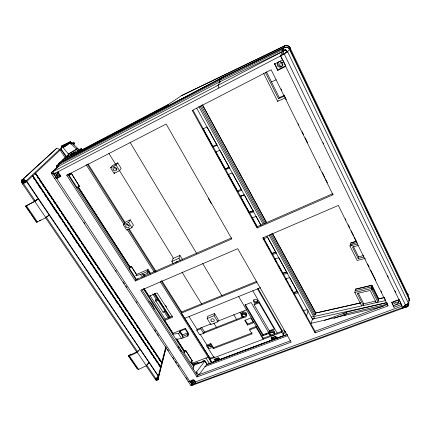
<?xml version="1.0" encoding="UTF-8"?>
<svg xmlns="http://www.w3.org/2000/svg" width="431" height="431" viewBox="0 0 431 431"><rect width="100%" height="100%" fill="white"/><g stroke="black" fill="none" stroke-linecap="round" stroke-linejoin="round"><path stroke-width="0.65" d="M408.836 301.264L409.272 300.563A3.879 2.974 9.5 0 0 409.202 298.591L290.128 49.667L290.144 48.03M285.29 331.337L285.656 332.727M210.064 357.708L209.735 359.384L211.723 362.519L215.322 361.167L214.148 359.298L218.506 357.66L219.681 359.535L272.144 339.892L271.002 337.936L275.635 336.196L276.772 338.157L283.711 335.56L283.754 333.378L257.98 288.398M283.711 335.56L281.809 332.242L281.863 330.076M66.078 157.067L61.003 149.169L61.671 145.883L70.404 141.707L72.106 143.906M276.772 338.157L276.81 337.064M274.267 329.09L259.101 302.837L259.182 301.905L254.263 303.86L254.171 304.792L269.38 330.943L274.267 329.09L274.31 328.11M406.164 306.053L405.28 307.351L191.741 385.513L190.599 385.152L51.445 173.569L51.677 172.341L57.393 166.84M272.144 339.892L272.198 338.793M272.403 339.03L276.573 337.538L272.403 339.03L271.869 338.125L271.918 337.107M269.111 333.389L269.17 332.409L263.05 334.725L262.98 335.711L269.111 333.389L251.128 302.53L244.927 304.997L262.98 335.711M266.04 334.553L266.105 333.567M82.31 149.729L81.346 148.56L66.573 156.34L58.67 163.565L222.719 77.435L284.277 47.62L284.379 46.015A4.547 4.402 65.5 0 1 286.577 45.594L288.204 46.047A4.256 4.127 65.1 0 1 290.16 48.046M263.244 337.947L263.147 339.272L256.159 327.404L256.246 326.429L249.786 328.912L249.678 329.893L252.054 333.89L213.27 348.69L210.678 344.558L210.878 343.566L206.972 345.069L206.761 346.061L214.11 357.735M402.075 308.079L406.638 307.034A3.48 2.661 9.2 0 0 408.744 305.369L408.981 299.033L289.481 49.355A3.841 3.728 65.2 0 0 284.444 47.512L222.24 77.742L59.273 163.301L56.693 165.763A0.981 0.84 40 0 0 56.461 166.969L57.161 168.042M277.736 70.452L277.801 69.833L274.66 63.432L274.579 64.025L277.736 70.452L285.688 66.369L285.715 65.765L277.801 69.833M136.735 351.917L130.555 354.767L130.792 354.067L130.383 354.239L128.384 355.909L129.472 356.038L137.295 352.369L139.913 349.396L136.713 351.982L45.433 217.607L49.15 215.123L45.842 217.698L36.619 222.288L25.558 206.18L34.814 201.46L38.214 198.939L35.288 200.959L23.29 183.25L22.471 181.149L22.638 179.592L56.676 148.318L59.726 149.358L65.205 157.875M36.511 199.661L34.426 201.406L22.423 183.714L21.695 182.017L21.658 180.287L56.676 148.318M247.48 325.039L244.733 320.411L250.858 318.019L253.595 322.674L247.48 325.039L247.593 324.074L245.191 320.028M257.226 226.69L332.797 193.664L332.985 194.796L257.081 227.918L257.226 226.69L193.018 110.266M407.915 294.826A3.793 2.904 10.7 0 0 407.683 294.066L407.699 293.958A3.793 2.904 10.7 0 1 407.947 295.1M61.094 149.051L61.277 147.601L61.229 148.943M243.278 316.801L243.154 317.749L204.262 332.991L203.841 332.317L203.626 333.292L199.693 334.833L196.859 330.329L197.091 329.365L210.915 323.897M61.003 149.164L61.277 147.601L61.003 149.169L66.686 156.631M215.322 361.167L215.527 360.047M371.829 285.22L378.607 298.823L377.971 302.266L371.134 288.592L371.829 285.22L355.586 289.163L371.808 285.327M211.858 361.803L211.664 362.827L160.257 281.664M213.27 348.69L213.458 347.688L210.878 343.566M217.849 321.828L218.275 319.63L214.546 313.531L207.602 316.311L207.112 318.493L210.878 324.586L217.849 321.828L214.099 315.702L214.546 313.531M208.41 355.694L208.108 357.213L192.086 363.268M371.856 290.041L372.206 288.334M386.984 302.584L346.459 312.189L345.764 315.023M196.994 376.936L140.759 290.37L237.745 248.687L291.14 342.139L196.994 376.936L197.35 375.293L141.729 289.54M196.186 373.693L196.59 371.878L204.827 361.108L206.858 364.292L198.669 375.089L196.59 371.878M204.262 332.991L204.477 332.026L201.568 327.371M192.124 384.312L190.049 381.149L193.74 379.786L195.809 382.96L192.124 384.312L192.495 382.647L191.148 380.6M193.142 368.963L194.176 363.279M67.786 156.453L68.357 153.969L77.72 148.35L78.986 150.198M203.626 333.292L200.798 328.778L201.018 327.813M192.086 364.206L192.328 363.177M188.379 381.036L188.255 381.586L190.2 381.877M192.231 360.984L185.766 350.586L184.339 351.136L183.945 352.644L190.507 362.778L192.231 360.984L185.766 350.586M67.769 156.426L68.357 153.969M68.109 156.054L68.551 154.201L77.952 148.56L71.185 142.419L62.899 147.37M361.674 305.897L354.794 292.444L355.602 289.093M67.128 145.43L66.816 144.945L65.824 145.538L65.631 146.325L64.742 145.193L63.761 145.78L63.572 146.556L63.265 146.077L62.306 146.648M66.816 144.945L66.218 144.315L65.237 144.902L65.049 145.673L64.742 145.193M66.713 144.019L67.317 144.644L68.308 144.051L67.694 143.431L66.713 144.019L66.525 144.794L66.218 144.315M70.113 143.647L69.165 142.553L68.184 143.14L67.996 143.916L67.694 143.431M71.115 142.785L70.474 141.772L69.66 142.257L69.472 143.033L69.165 142.553M363.85 256.984L358.161 258.492L358.57 256.871L353.501 246.683M165.978 347.817L158.037 379.091C157.638 380.487 155.586 380.39 155.106 379.064L146.157 365.887M166.145 347.359L158.037 379.091L158.737 376.554L26.345 180.611L22.789 179.409L21.927 179.872M32.53 176.031L160.591 367.147L160.321 367.255L160.467 366.684L32.616 175.837L32.896 175.686L160.731 366.576L160.467 366.684M161.426 362.945L161.566 362.385L35.369 173.246L35.644 173.095L161.83 362.277L161.566 362.385M155.322 379.355L156.135 379.021L158.209 376.462L165.79 346.75M175.999 339.342L181.559 338.513L187.975 335.986L188.627 333.486L185.378 328.384L173.014 333.308L172.718 334.284L178.278 333.411L180.293 332.608L180.497 331.886L179.334 332.349L179.646 331.267L185.195 329.058L185.378 328.384M187.975 335.986L187.146 334.682L187.625 332.872L185.195 329.058M59.726 149.358L26.345 180.611L26.366 181.359L158.656 376.699L157.956 379.328L157.223 379.42M351.707 245.541L352.143 243.957M364.965 258.406L357.159 260.464L349.94 246.031L350.823 242.895L356.006 241.441M128.384 355.909L137.511 369.2L138.61 369.362L146.389 365.763L148.943 362.751L146.61 365.009L155.925 378.73C157.223 381.101 158.662 378.725 158.656 376.699L157.848 379.528L156.394 380.142M214.299 356.723L209.935 358.366L181.295 313.1L181.623 311.985L256.914 281.244M314.005 314.942L315.255 314.662L315.767 313.003L272.311 233.16M158.656 376.699L157.719 379.673L156.582 380.147M157.568 379.776L158.533 376.737L157.008 379.754L156.189 380.083M311.15 323.158L312.567 318.687M306.29 316.365L308.176 310.676M173.052 333.368L164.685 320.432L165.159 319.021L172.481 316.031M173.208 263.621L171.861 261.439L178.973 258.32L179.996 255.421L182.663 259.791M157.396 379.819L158.533 376.737L157.207 379.813M171.861 261.439L172.95 258.525L179.996 255.421M393.826 301.404L393.584 302.454A2.397 1.983 -7.2 0 0 394.446 303.801L396.261 304.189A2.57 2.128 -7.2 0 0 397.969 303.402L398.567 301.889A2.397 1.983 -7.2 0 0 397.711 300.536L396.542 300.143M191.741 385.513L192.07 384.727L402.748 307.529L405.28 307.351L404.499 305.762M282.639 273.227L286.771 272.198M142.171 273.793L143.07 275.199L148.005 273.038L148.69 271.449L150.327 274.019M135.679 275.695L140.565 274.499L147.106 271.627L148.059 269.45L150.511 273.308M135.991 279.665L67.689 174.296L66.724 175.298L135.361 281.028L135.991 279.665L231.469 237.944M137.651 278.825L136.675 279.676L129.348 268.368L131.444 266.444L136.913 274.913M129.348 268.368L129.979 267.096L131.444 266.444M51.445 173.569L53.719 173.979L280.619 55.901L286.852 52.097L285.807 49.926L219.934 81.75L218.021 85.505L218.889 88.026M219.934 81.75L56.633 167.239L56.693 165.763L219.282 80.511L220.144 78.841M155.543 379.603L156.356 379.275L158.376 376.651L156.792 379.646L155.979 379.975M131.94 227.66L133.416 225.009L130.173 219.837L124.947 222.304L123.39 224.928L126.682 230.116L131.94 227.66L128.659 222.45L130.173 219.837M158.376 376.651L156.577 379.485L155.763 379.813M263.508 73.119L277.607 101.323L278.135 100.585M265.313 72.273L278.496 98.71L279.288 97.611L284.056 95.531M114.091 173.402L119.527 170.671L121.181 168.467L117.765 162.896L112.372 165.639L110.632 167.815L114.091 173.402L114.775 172.513M283.162 51.208L51.677 172.341L53.719 173.979L192.07 384.727L193.207 384.975M110.632 167.815L116.068 165.057L117.765 162.896M274.579 64.025L282.547 59.898L280.603 55.906L287.612 51.736L289.481 49.355M220.139 82.138L219.282 80.511L282.515 49.867L284.444 47.512M62.156 160.24L168.586 104.27L166.603 106.893L168.602 104.264L181.726 95.526L284.6 45.875A4.218 4.068 63 0 1 290.111 47.927L290.063 47.986A4.224 4.068 63 0 0 284.552 45.934L181.623 95.596M36.619 222.288L31.043 213.798M79.46 186.364L71.449 173.515L69.035 175.25L77.257 187.938L79.46 186.364L71.449 173.515M77.257 187.938L78.13 186.935M157.035 379.856L156.755 380.104M122.151 129.106L122.867 128.314M34.426 201.406L35.256 200.528M25.558 206.18L34.469 201.363M100.843 140.307L101.635 139.477M183.945 352.644L185.696 350.866M282.903 54.349L281.863 52.178L280.619 55.901L402.764 307.529L405.382 304.868L408.658 303.693L287.612 51.736L285.963 49.985A3.879 3.766 62.9 0 0 282.515 49.872L283.361 51.623M53.999 173.833L56.973 178.369L57.975 177.356L60.755 175.923M402.748 307.529L405.372 304.884L407.915 303.871L408.68 305.471L406.147 306.473L405.372 304.884M158.209 376.462L155.925 378.73L155.106 379.064M76.276 153.905L81.346 148.56L82.046 149.67M60.782 162.509L58.217 164.965L58.918 166.043L53.228 171.527L53.719 173.979M60.927 162.379L61.881 161.463M22.681 184.118L26.539 181.672L60.151 150.026M219.282 80.511L222.24 77.742M69.035 175.25L71.277 173.698M163.085 312.141L165.148 310.859M155.613 300.159L157.687 298.877M156.006 301.15L158.091 299.863M70.425 141.729L62.269 146.599L61.811 146.05L68.367 142.925M62.851 147.31L63.826 146.729L64.138 147.213M65.323 145.834L64.327 146.432L63.761 145.78M69.8 143.157L68.809 143.749L68.184 143.14M71.126 142.365L70.301 142.86L69.66 142.257M71.815 143.852L72.812 143.254L73.06 143.475L72.597 142.914L73.954 142.801L74.746 143.868L73.723 144.482M21.776 180.056L22.638 179.592L26.264 180.783L22.417 180.417L21.55 180.88M21.658 180.287L22.525 179.824L26.264 180.783L22.789 179.409M21.582 180.562L22.45 180.099L26.264 180.783M21.555 181.23L22.423 180.767L26.269 181.047L22.563 181.553L21.695 182.017M21.604 181.613L22.471 181.149L26.269 181.047L22.417 180.417M21.825 182.437L26.366 181.359L22.191 183.288M21.992 182.863L26.366 181.359M22.423 183.714L26.539 181.672M285.807 49.926L283 51.413L405.382 304.868M39.55 220.677L40.735 220.058M63.271 159.26L79.32 150.812M77.758 152.439L168.052 104.975M59.629 162.649L167.153 106.171M166.797 106.651L223.021 77.133L284.293 47.356M56.973 178.369L60.873 176.354L57.905 171.802M66.724 175.298L166.15 124.026L231.83 238.936L135.361 281.028M78.625 186.682L79.622 186.181M285.263 52.862L287.606 51.736M123.39 224.928L128.659 222.45M271.482 81.938L276.266 79.773M202.866 128.874L207.101 127.021L217.111 145.269L212.882 147.025M136.67 274.455L148.059 269.45M278.496 98.71L284.476 96.102M277.607 101.323L285.387 97.95M212.591 146.421L216.868 144.59M219.869 150.29L215.64 152.024L217.601 155.499M284.277 47.62L284.805 47.405A4.579 4.439 63.4 0 1 287.073 47.275L288.156 47.658A4.321 4.186 63.6 0 1 290.138 49.689M181.295 313.1L256.854 282.289M164.685 320.432L172.648 317.189L157.094 292.891L149.072 296.296L143.965 288.393M184.63 318.369L260.626 287.655M207.112 318.493L214.099 315.702M254.171 304.792L259.101 302.837M182.081 335.07L187.625 332.872M217.72 321.208L246.478 309.835M196.859 330.329L200.798 328.778M187.146 334.682L182.308 336.595L183.137 337.888M204.477 332.026L242.648 317.044M229.308 167.266L225.101 168.904L220.898 161.286M225.041 168.984L229.265 167.32M225.386 169.69L229.61 168.047L220.182 150.866M247.593 324.074L253.692 321.709M206.761 346.061L210.678 344.558M249.678 329.893L256.159 327.404M228.069 174.555L232.298 172.939L241.78 190.222L237.556 191.752M213.458 347.688L252.157 332.904M191.348 361.059L192.296 360.699M192.926 364.103L197.199 362.493L198.869 363.021L204.967 360.72L207.338 364.443M193.923 364.4L198.249 362.767M202.575 361.135L204.429 360.435M270.598 335.49L263.217 338.276L238.65 296.539M274.224 334.127L281.831 331.256L257.544 288.899M194.009 365.181L204.827 361.108M209.735 359.384L281.809 332.242M283.345 333.535L285.85 332.592M271.869 338.125L275.727 336.676L276.255 337.586M215.355 360.418L219.384 358.975L215.355 360.418L214.805 359.546L218.436 358.183L218.98 359.055M206.347 364.648L287.418 334.294M324.495 320.411L346.459 312.189M207.71 364.308L287.078 334.596M204.779 366.662L287.412 335.792M334.095 318.347L346.109 313.865L387.62 304.076M398.961 299.717L391.65 302.427L394.015 307.244L401.309 304.561L402.026 306.053L195.189 382.006M315.093 332.867L314.996 331.294L387.614 304.372L388.019 305.891L315.093 332.867L262.711 237.955L338.346 205.447L388.019 305.891M197.35 375.293L290.51 340.781M393.449 305.789L400.846 303.041L401.309 304.561M192.495 382.647L194.941 381.747M191.24 383.461L191.876 381.704L191.612 381.801L192.436 383.057L194.333 382.362M237.158 190.949L241.419 189.344M240.196 196.277L243.801 194.99M240.142 196.364L243.747 195.076M240.169 196.488L244.393 194.984L253.627 211.82L249.409 213.237M253.212 210.84L248.962 212.348L253.175 210.899M251.957 217.854L256.17 216.454L260.992 225.241M54.505 178.224L56.159 177.696M263.443 238.666L267.646 237.373L276.411 253.347L272.214 254.565M275.899 252.2L271.681 253.482L275.856 252.297M190.599 385.152L192.07 384.727M274.633 258.95L278.83 257.754L287.375 273.329L283.183 274.45M350.796 242.998L355.99 241.505M350.387 244.447L357.277 242.524M349.94 246.031L357.407 243.957M358.172 245.498L352.472 247.076L358.161 258.492M282.612 273.292L286.814 272.096M358.57 256.871L363.613 255.529M285.543 278.728L289.729 277.623L298.063 292.805L293.883 293.845M293.295 292.541L297.449 291.507M293.258 292.644L297.433 291.572M355.198 290.753L371.484 286.884L378.294 300.526M354.794 292.444L371.134 288.592M310.304 323.487L383.229 306.371M407.338 304.006L408.631 303.704M302.966 310.713L307.341 309.7M406.794 305.908L408.68 305.471M315.767 313.003L360.483 302.912M378.607 298.823L384.398 297.519M315.6 313.105L360.688 302.934M378.332 298.952L384.377 297.627M363.355 303.877L375.692 301.107M311.236 317.135L385.67 300.547M312.378 319.118L386.666 302.718M72.844 143.135L74.207 143.022M66.573 156.34L66.907 156.523M346.125 328.277L346.799 328.756M74.746 143.868L73.954 142.801M76.551 149.051L77.941 151.092M76.783 149.261L70.151 143.038L70.803 144.067M65.237 144.902L65.824 145.538M63.265 146.077L63.826 146.729M61.854 146.034L68.551 154.201M26.49 205.937L37.572 222.084M129.472 356.038L138.61 369.362M25.709 206.029L30.283 212.688M128.46 355.683L134.16 363.99M134.919 365.095L137.203 368.419M46.289 217.17L137.537 351.631M34.814 201.46L45.842 217.698M137.295 352.369L146.389 365.763M154.012 293.926L169 317.254M165.429 311.672L165.03 311.074A0.986 0.383 -33.5 0 1 165.003 310.972M33.37 177.858L34.496 179.533M35.994 181.769L37.492 184.005M38.612 185.68L40.487 188.471M41.985 190.707L43.111 192.382M44.608 194.618L46.106 196.854M47.227 198.529L48.725 200.765M49.851 202.441L51.72 205.231M52.469 206.352L57.339 213.614M58.837 215.85L60.335 218.081M62.209 220.877L63.33 222.552M64.828 224.788L65.954 226.464M67.451 228.699L68.949 230.935M70.07 232.611L71.568 234.841M72.694 236.522L74.563 239.313M75.312 240.433L77.558 243.784M78.684 245.46L80.182 247.696M81.308 249.371L83.178 252.162M83.926 253.283L86.922 257.749M87.671 258.869L88.797 260.545M90.294 262.781L91.792 265.011M92.913 266.692L94.411 268.922M95.537 270.598L97.406 273.394M98.909 275.63L100.407 277.866M101.527 279.541L103.025 281.772M104.151 283.453L106.021 286.243M106.769 287.358L111.64 294.626M112.76 296.302L114.635 299.092M115.756 300.768L117.259 303.004M119.128 305.8L120.254 307.475M121.752 309.711L123.25 311.942M124.37 313.617L125.868 315.853M126.994 317.528L128.864 320.325M129.612 321.44L131.859 324.796M132.985 326.472L134.483 328.702M135.609 330.383L137.478 333.174M138.227 334.289L140.102 337.085M140.851 338.2L143.846 342.672M144.595 343.787L146.093 346.023M147.213 347.698L148.711 349.934M149.837 351.61L151.707 354.406M153.204 356.642L154.707 358.872M155.828 360.548L157.326 362.783M158.452 364.459L160.321 367.255M35.757 174.7L35.013 173.58L35.288 173.434L161.69 362.837M37.249 176.931L38.364 178.606M39.857 180.842L41.349 183.078M42.47 184.754L43.962 186.989M45.077 188.665L46.57 190.895M47.69 192.571L49.554 195.367M51.047 197.603L52.162 199.278M53.654 201.509L55.146 203.744M56.267 205.42L57.759 207.656M58.875 209.331L60.367 211.567M61.488 213.243L63.352 216.033M64.095 217.149L65.959 219.945M67.451 222.18L68.944 224.411M70.064 226.086L71.557 228.322M72.672 229.998L74.536 232.794M75.285 233.909L77.149 236.7M77.892 237.82L79.757 240.611M81.249 242.847L82.741 245.083M83.862 246.758L85.354 248.989M86.469 250.664L88.333 253.46M89.082 254.576L90.946 257.372M91.69 258.487L96.539 265.749M97.659 267.425L99.152 269.661M100.267 271.336L102.131 274.127M102.88 275.247L104.744 278.038M105.487 279.153L112.949 290.327M114.064 292.002L115.928 294.793M116.677 295.914L118.541 298.705M119.285 299.825L127.118 311.554M128.239 313.229L129.726 315.465M130.846 317.141L132.339 319.371M134.203 322.167L135.323 323.843M136.81 326.078L137.931 327.754M139.423 329.984L140.915 332.22M142.036 333.896L143.523 336.132M144.644 337.807L146.136 340.043M147.257 341.718L149.121 344.509M150.608 346.745L151.728 348.42M153.22 350.656L154.713 352.887M155.828 354.562L157.32 356.798M158.441 358.473L160.305 361.27M56.175 175.175L57.323 176.92M84.067 222.342L84.805 223.468M115.508 270.178L116.246 271.304M123.277 281.993L124.387 283.684M125.868 285.936L126.978 287.622M136.223 301.689L136.966 302.815M154.718 329.828L155.828 331.514M157.31 333.766L158.419 335.453M167.664 349.525L168.408 350.651M172.847 357.401L173.957 359.088M175.433 361.34L176.543 363.031M178.025 365.278L179.134 366.97M186.16 377.658L187.269 379.35M55.017 172.836L57.975 177.356M178.186 346.443L179.269 348.119M180.357 349.789L181.44 351.464M69.51 173.257L70.237 174.388M78.27 186.801L130.458 267.511M176.688 338.992L184.689 351.367M191.235 361.49L194.122 365.951M77.892 186.575L130.049 267.204M143.906 288.63L173.084 333.739M176.365 338.814L184.387 351.217M191.321 361.932L193.869 365.876M68.895 173.887L69.628 175.018M77.672 187.442L129.941 268.201M143.469 289.093L184.409 352.342M190.626 361.943L193.885 366.98M163.327 312.55L155.537 300.461L156 299.017L152.736 293.937M131.326 266.681L136.799 275.156M149.977 295.51L165.159 319.021M179.646 331.267L181.036 333.438M143.518 275L144.509 276.546M180.293 332.608L182.744 336.422L182.943 335.695L180.497 331.886M154.88 293.516L170.191 317.378M154.675 293.506L170.029 317.426M140.565 274.499L142.338 277.252M178.278 333.411L181.559 338.513M164.114 311.629L168.467 318.39M165.542 305.31L166.603 306.969M143.798 274.364L144.789 275.905M147.688 270.302L148.582 271.708M187.55 333.168L188.374 334.461M147.106 271.627L148.005 273.038M205.943 358.032L209.665 363.893M88.043 163.904L125.092 222.531M129.047 228.791L156.027 271.482M161.781 280.586L181.93 312.464M87.348 164.308L124.882 223.641M128.303 229.05L155.462 271.988M161.221 281.087L210.183 358.49M208.259 356.453L210.032 359.255M210.743 360.375L211.454 361.496M72.597 142.914L72.812 143.254M86.135 164.653L123.918 224.292M127.156 229.405L154.136 272.009M70.404 141.707L71.12 142.844M189.053 316.586L197.231 329.586M200.076 334.106L207.187 345.414M213.895 323.185L216.685 327.722M108.951 153.484L115.653 164.367M116.068 165.057L173.494 258.314M181.957 272.063L201.708 304.146M178.973 258.32L180.32 260.518M233.726 314.63L236.829 319.813M130.103 142.375L196.822 253.74M202.694 263.546L222.057 295.86M239.981 312.405L241.608 315.153A2.726 2.3 9.2 0 1 242.373 312.292A2.726 2.3 9.2 0 1 245.859 312.588A2.726 2.3 9.2 0 1 246.3 315.551M245.384 304.647L263.05 334.725M252.787 290.823L277.144 333.023M283.62 329.925L285.354 332.958M208.259 198.314L211.384 203.788M263.152 237.276L314.996 331.294M203.335 129.445L208.157 138.184M208.798 139.353L212.655 146.346M215.721 151.906L217.66 155.424M218.307 156.593L220.252 160.111M228.085 174.318L229.346 176.602M229.971 177.744L234.065 185.163M234.696 186.3L237.212 190.868M241.139 197.991L245.234 205.409M245.864 206.551L247.437 209.407M248.067 210.549L248.698 211.691M252.83 219.18L254.748 222.66M255.389 223.818L256.989 226.722M263.95 239.345L264.596 240.514M265.243 241.689L265.889 242.863M266.541 244.032L267.188 245.207M267.834 246.381L269.774 249.899M270.42 251.074L271.713 253.417M274.752 258.929L276.643 262.36M278.221 265.221L278.852 266.363M279.482 267.506L281.06 270.366M285.624 278.642L286.583 280.376M287.224 281.535L287.86 282.698M289.46 285.591L290.101 286.75M292.013 290.225L292.654 291.383M203.26 129.44L203.906 130.62M204.558 131.794L205.204 132.974M206.18 134.741L208.13 138.276M208.782 139.45L210.727 142.984M211.379 144.164L212.677 146.518M217.876 155.941L220.187 160.192M220.473 160.65L222.779 164.879M223.075 165.364L225.02 168.893M228.268 174.781L229.287 176.683M229.895 177.728L231.846 181.262M232.438 182.388L234.442 185.971M234.642 186.386L236.215 189.241M236.393 189.505L237.039 190.685M241.592 198.928L243.537 202.462M243.607 202.64L245.18 205.495M246.758 208.351L247.437 209.525M248.019 210.635L248.649 211.777M252.307 218.361L254.699 222.752M254.91 223.069L256.854 226.604M266.6 244.269L267.252 245.449M276.023 261.348L276.67 262.522M278.178 265.318L279.272 267.236M279.918 268.411L280.57 269.59M291.976 290.327L292.617 291.485M257.081 227.918L192.237 110.455L271.142 69.757L332.985 194.796M198.756 106.527L263.055 224.082M269.197 235.304L314.754 318.595L312.432 319.102L266.859 236.043M196.714 108.213L261.041 225.44M201.061 105.229L265.394 223.22M271.185 233.839L315.255 314.662M200.119 106.139L264.3 223.673M270.102 234.302L314.291 315.217M266.514 222.515L202.457 104.825L266.6 222.849M272.403 233.44L315.734 313.105M358.204 292.918L363.742 303.79L363.371 305.52L357.218 293.473L370.116 290.451L376.231 302.654M266.471 71.869L279.288 97.611M371.813 285.29L378.585 298.931M345.29 218.749L345.888 219.955M348.27 224.777L349.762 227.794M351.254 230.806L353.635 235.633M354.234 236.84L356.318 241.058M364.664 257.943L365.262 259.15M367.643 263.971L369.135 266.988M370.628 270.005L375.692 280.252M381.058 291.108L381.656 292.315M384.037 297.137L385.529 300.154M387.022 303.171L387.614 304.372M281.05 88.996L281.648 90.198M284.024 95.009L286.405 99.825M298.3 123.886L298.893 125.087M302.169 131.703L303.656 134.714M305.143 137.721L307.518 142.532M319.414 166.598L320.012 167.799M322.388 172.61L324.769 177.421M325.362 178.628L327.447 182.836M391.817 302.12L394.015 307.244M282.515 49.867L283.361 51.618M283.172 60.534L285.645 65.641M323.018 142.645L323.606 143.852M387.636 275.813L388.245 277.079M394.936 290.866L395.572 292.18M399.047 299.346L400.555 302.454M290.111 47.927L407.683 294.066M409.197 298.591L407.651 293.91A3.825 2.947 9.4 0 1 407.904 295.095M157.277 299.012L157.256 298.915A0.991 0.361 -33.2 0 1 157.514 298.478M343.97 313.121L344.364 315.891M397.096 300.267A1.977 1.508 11.7 0 1 395.012 300.989M281.174 66.595A2.187 2.09 53.2 0 1 279.821 63.82A2.187 2.09 53.2 0 1 282.504 62.57M282.714 64.704A2.171 2.08 54.1 0 1 281.271 62.495M158.015 299.529A0.787 0.291 -33.2 0 1 157.735 299.373M155.386 300.827A0.787 0.291 -33.4 0 1 155.402 301.075M175.816 262.695A1.783 1.552 18.8 0 1 177.976 261.746M59.914 174.35A1.568 1.347 39.2 0 1 58.077 172.136M194.058 380.341A1.336 1.061 13.5 0 1 193.131 379.937M148.787 301.258A8.787 3.793 68.4 0 1 154.244 309.113M398.67 300.843A2.478 1.907 9.9 0 1 396.73 302.734A2.478 1.907 9.9 0 1 393.896 301.301M282.887 65.167A2.742 2.651 54.6 0 1 279.202 65.943A2.742 2.651 54.6 0 1 278.313 62.193M59.941 175.395A1.993 1.713 39.1 0 1 57.759 174.41A1.993 1.713 39.1 0 1 57.873 172.228M60.351 175.288A1.999 1.713 39 0 1 57.986 175.87A1.999 1.713 39 0 1 56.822 173.526A1.999 1.713 39 0 1 58.982 172.535M194.429 380.541A1.697 1.352 13.6 0 1 192.14 379.824M194.984 380.891A1.702 1.352 13.6 0 1 193.12 381.71A1.702 1.352 13.6 0 1 191.676 380.217M58.88 163.947A0.97 0.835 40.2 0 1 59.273 163.301M408.981 299.033A3.443 2.645 8.9 0 1 409.094 300.682M273.286 332.231A1.719 1.428 6.2 0 1 270.318 331.972M257.485 300.693A1.966 1.676 7.7 0 1 255.265 301.738A1.966 1.676 7.7 0 1 253.665 299.938M271.223 330.006A2.877 2.392 6.2 0 1 274.175 331.121A2.877 2.392 6.2 0 1 274.175 333.788M269.219 333.352A2.877 2.392 6.2 0 1 269.892 330.512M245.584 314.113A1.729 1.46 9.2 0 1 242.459 313.493M210.829 346.292A1.67 1.368 12.6 0 1 208.588 345.587M129.198 225.666A1.816 1.589 27.9 0 1 126.994 224.357M117.216 168.952A1.907 1.702 36.4 0 1 114.447 166.786M277.354 63.68L277.23 64.402A2.742 2.672 -56.3 0 0 277.963 66.379L279.908 67.198A2.942 2.866 -56.3 0 0 281.928 66.385L282.844 64.413A2.742 2.672 -56.2 0 0 282.111 62.43L280.161 61.606A2.942 2.866 -56.1 0 0 278.14 62.425L277.354 63.68M406.638 307.034L406.142 305.999L406.638 307.034M211.319 321.127A1.719 1.438 12.7 0 0 214.202 320.729A1.719 1.438 12.7 0 0 212.165 318.773A1.719 1.438 12.7 0 0 211.319 321.127M71.465 154.632A2.785 0.312 -30.9 0 0 75.22 152.159A2.785 0.312 -30.9 0 0 71.81 153.802A2.785 0.312 -30.9 0 0 71.465 154.632M270.463 334.262A1.729 1.433 6.2 0 0 273.394 333.874A1.729 1.433 6.2 0 0 271.428 331.935A1.729 1.433 6.2 0 0 270.463 334.262M254.069 302.093A1.972 1.681 7.8 0 0 257.399 301.619A1.972 1.681 7.8 0 0 255.13 299.362A1.972 1.681 7.8 0 0 254.069 302.093M269.574 334.871A2.882 2.392 6.2 0 0 274.466 334.23A2.882 2.392 6.2 0 0 271.18 330.992A2.882 2.392 6.2 0 0 269.574 334.871M242.621 316.079A1.735 1.465 9.2 0 0 245.546 315.675A1.735 1.465 9.2 0 0 243.531 313.698A1.735 1.465 9.2 0 0 242.621 316.079M241.883 316.607A2.731 2.3 9.2 0 0 246.489 315.971A2.731 2.3 9.2 0 0 243.321 312.863A2.731 2.3 9.2 0 0 241.883 316.607M208.432 347.887A1.676 1.374 12.6 0 0 211.233 347.521A1.676 1.374 12.6 0 0 209.245 345.646A1.676 1.374 12.6 0 0 208.432 347.887M125.954 226.878A1.832 1.595 27.8 0 0 129.041 227.105A1.832 1.595 27.8 0 0 127.414 224.524A1.832 1.595 27.8 0 0 125.954 226.878M113.105 169.458A1.918 1.713 36.2 0 0 116.235 170.46A1.918 1.713 36.2 0 0 115.282 167.422A1.918 1.713 36.2 0 0 113.105 169.458"/></g></svg>
